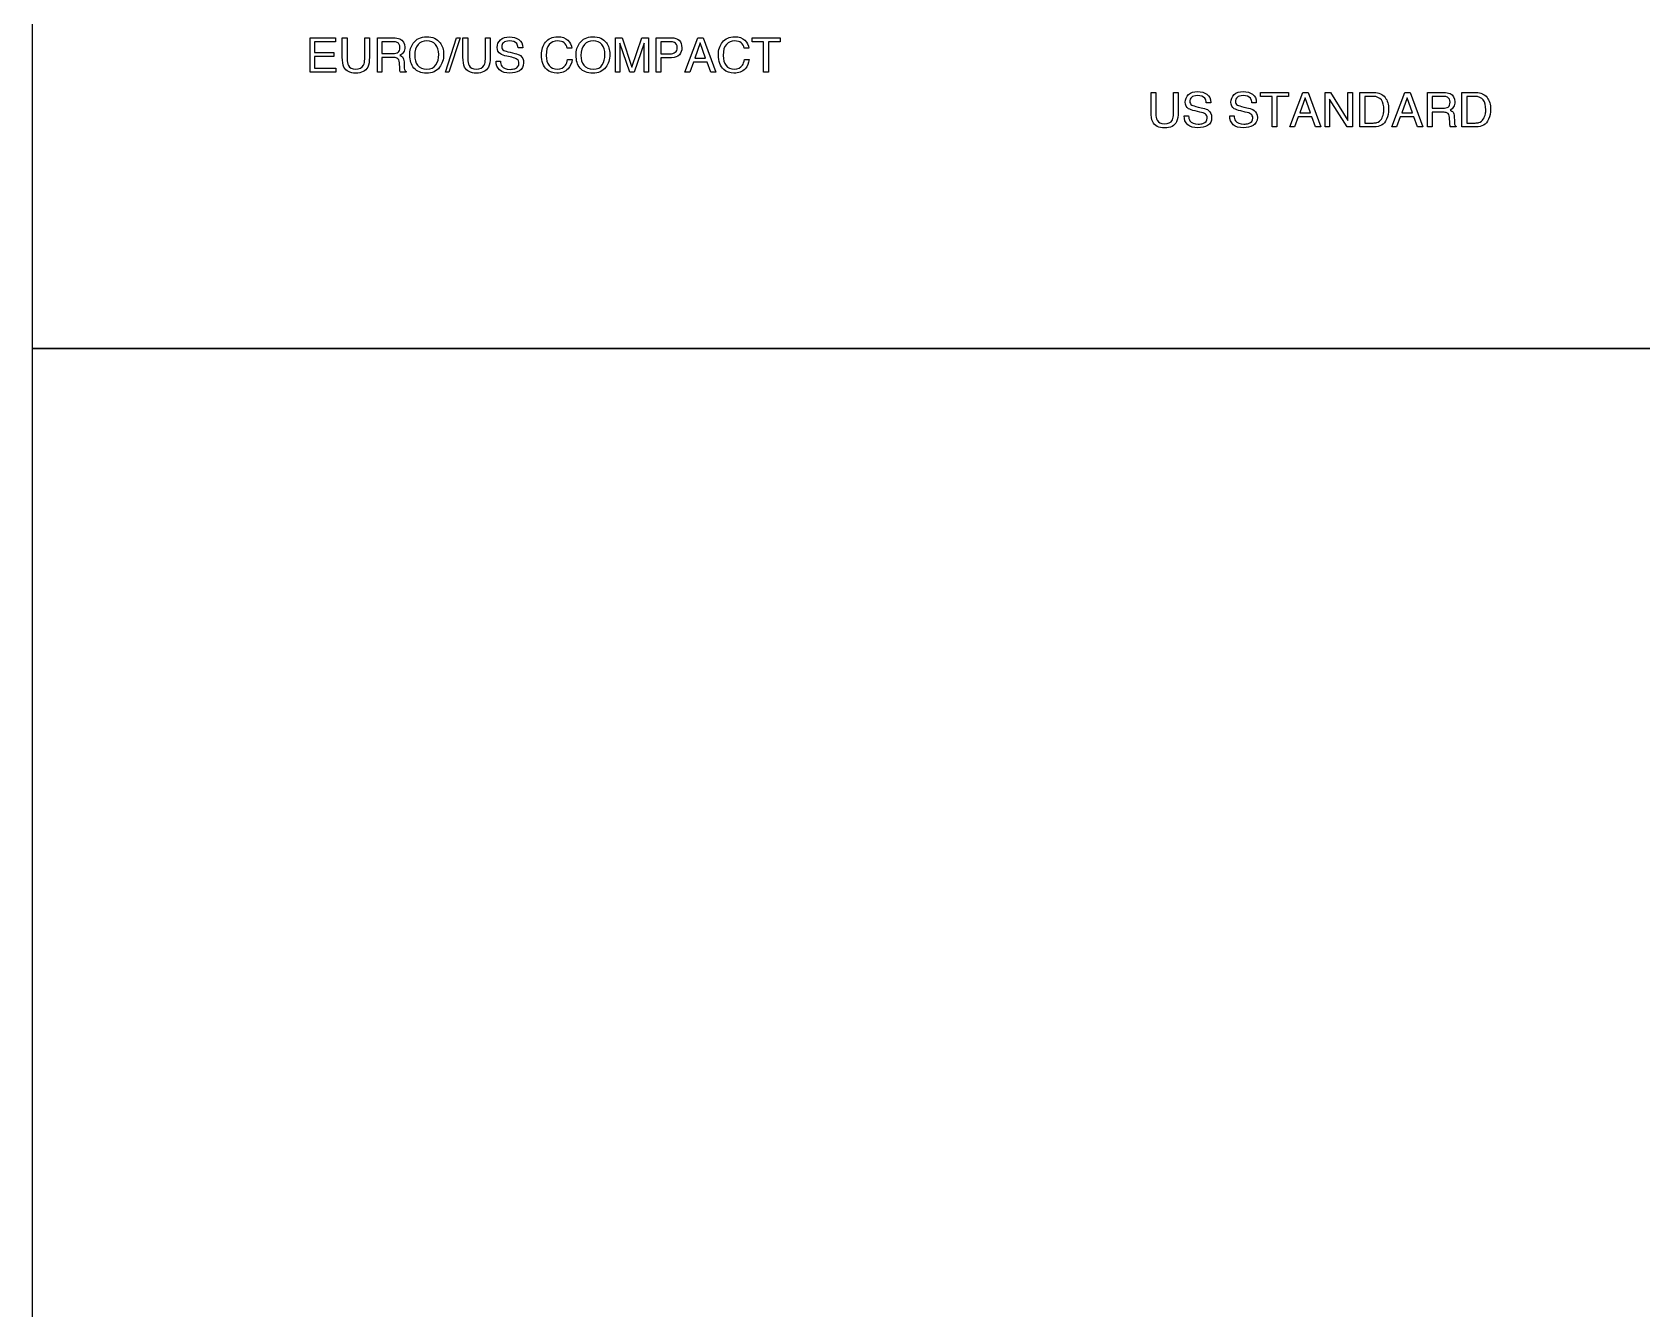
# Model space of a CAD drawing. Header units: millimetres. Extents: x 0 to 183, y -1 to 139.
# Drawn here: x 0.18 to 7.3, y 26.34 to 31.98 of the extents above; entities that cross this region are included whole.
import ezdxf

# ---------------------------------------------------------------- set-up
doc = ezdxf.new("R2010")
doc.units = ezdxf.units.MM
doc.layers.add('N-TEXT', color=7, linetype='Continuous', true_color=0xcccccc)
doc.layers.add('X-VPRT', color=6, linetype='Continuous', true_color=0xff00ff)

msp = doc.modelspace()

# ---------------------------------------------------------------- linework, layer by layer
at = {"layer": 'N-TEXT'}
for points in [[(1.4125, 31.9542), (1.5245, 31.9542), (1.5245, 31.9358), (1.4327, 31.9358), (1.4327, 31.889), (1.5172, 31.889), (1.5172, 31.8716), (1.4327, 31.8716), (1.4327, 31.8192), (1.5264, 31.8192), (1.5264, 31.8018), (1.4125, 31.8018)], [(2.0598, 31.9542), (2.0754, 31.9542), (2.0267, 31.8018), (2.0111, 31.8018)], [(3.1266, 31.9542), (3.1505, 31.9542), (3.2055, 31.8018), (3.1835, 31.8018), (3.1679, 31.8468), (3.1073, 31.8468), (3.0908, 31.8018), (3.0697, 31.8018)], [(3.4901, 31.9542), (3.4901, 31.9358), (3.4387, 31.9358), (3.4387, 31.8018), (3.4176, 31.8018), (3.4176, 31.9358), (3.3662, 31.9358), (3.3662, 31.9542)], [(3.1606, 31.8642), (3.1376, 31.9312), (3.1128, 31.8642)], [(5.7376, 31.7124), (5.7376, 31.6941), (5.6862, 31.6941), (5.6862, 31.56), (5.6651, 31.56), (5.6651, 31.6941), (5.6136, 31.6941), (5.6136, 31.7124)], [(5.8009, 31.7124), (5.8248, 31.7124), (5.8799, 31.56), (5.8569, 31.56), (5.8413, 31.605), (5.7807, 31.605), (5.7642, 31.56), (5.7431, 31.56)], [(5.8349, 31.6224), (5.8119, 31.6895), (5.7872, 31.6224)], [(5.8992, 31.7124), (5.923, 31.7124), (6.0001, 31.5885), (6.0001, 31.7124), (6.0203, 31.7124), (6.0203, 31.56), (5.9974, 31.56), (5.9184, 31.683), (5.9184, 31.56), (5.8992, 31.56)], [(6.2517, 31.7124), (6.2747, 31.7124), (6.3307, 31.56), (6.3077, 31.56), (6.2921, 31.605), (6.2315, 31.605), (6.215, 31.56), (6.1939, 31.56)], [(6.2857, 31.6224), (6.2627, 31.6895), (6.2379, 31.6224)]]:
    msp.add_lwpolyline(points, close=True, dxfattribs=at)
for points in [[(1.5548, 31.8688), (1.5548, 31.9542), (1.576, 31.9542)], [(1.576, 31.9542), (1.576, 31.8596)], [(1.654, 31.8596), (1.654, 31.9542), (1.6751, 31.9542), (1.6751, 31.8688)], [(1.71, 31.9542), (1.7807, 31.9542)], [(1.7779, 31.867), (1.7302, 31.867), (1.7302, 31.8018), (1.71, 31.8018), (1.71, 31.9542)], [(2.0882, 31.8688), (2.0882, 31.9542), (2.1094, 31.9542)], [(2.1094, 31.9542), (2.1094, 31.8596)], [(2.1874, 31.8596), (2.1874, 31.9542), (2.2085, 31.9542), (2.2085, 31.8688)], [(2.7621, 31.9542), (2.7915, 31.9542), (2.8356, 31.8247), (2.8787, 31.9542), (2.9081, 31.9542), (2.9081, 31.8018), (2.8888, 31.8018), (2.8888, 31.8918)], [(2.7814, 31.8918), (2.7814, 31.8018), (2.7621, 31.8018), (2.7621, 31.9542)], [(2.9421, 31.9542), (3.0109, 31.9542)], [(3.0109, 31.8661), (2.9632, 31.8661), (2.9632, 31.8018), (2.9421, 31.8018), (2.9421, 31.9542)], [(1.7807, 31.9367), (1.7302, 31.9367), (1.7302, 31.8844), (1.7789, 31.8844)], [(2.2966, 31.8899), (2.3178, 31.8853)], [(2.3526, 31.9092), (2.3325, 31.9092)], [(2.5693, 31.9083), (2.5491, 31.9083)], [(2.8888, 31.9303), (2.8457, 31.8018), (2.8255, 31.8018), (2.7814, 31.9303), (2.7814, 31.9257)], [(3.0036, 31.9367), (2.9632, 31.9367), (2.9632, 31.8835), (3.0036, 31.8835)], [(3.3524, 31.9083), (3.3322, 31.9083)], [(1.8091, 31.8183), (1.8073, 31.844)], [(1.8367, 31.8045), (1.8367, 31.8018), (1.8119, 31.8018)], [(1.8284, 31.8477), (1.8284, 31.8275)], [(2.2351, 31.8504), (2.2544, 31.8504)], [(2.304, 31.8679), (2.2829, 31.8725)], [(2.551, 31.8578), (2.5711, 31.8578)], [(3.3331, 31.8578), (3.3533, 31.8578)], [(5.1298, 31.627), (5.1298, 31.7124), (5.1509, 31.7124)], [(5.1509, 31.7124), (5.1509, 31.6179)], [(5.229, 31.6179), (5.229, 31.7124), (5.2501, 31.7124), (5.2501, 31.627)], [(5.3942, 31.6674), (5.374, 31.6674)], [(5.5953, 31.6674), (5.576, 31.6674)], [(6.0534, 31.7124), (6.1158, 31.7124)], [(6.1158, 31.56), (6.0534, 31.56), (6.0534, 31.7124)], [(6.1112, 31.695), (6.0745, 31.695), (6.0745, 31.5775), (6.1112, 31.5775)], [(6.3518, 31.7124), (6.4225, 31.7124)], [(6.4197, 31.6252), (6.3729, 31.6252), (6.3729, 31.56), (6.3518, 31.56), (6.3518, 31.7124)], [(6.4234, 31.695), (6.3729, 31.695), (6.3729, 31.6426), (6.4206, 31.6426)], [(6.5042, 31.7124), (6.5666, 31.7124)], [(6.5657, 31.56), (6.5042, 31.56), (6.5042, 31.7124)], [(6.562, 31.695), (6.5253, 31.695), (6.5253, 31.5775), (6.562, 31.5775)], [(5.2767, 31.6087), (5.296, 31.6087)], [(5.3456, 31.6261), (5.3244, 31.6307)], [(5.3382, 31.6481), (5.3593, 31.6436)], [(5.4778, 31.6087), (5.497, 31.6087)], [(5.5466, 31.6261), (5.5264, 31.6307)], [(5.5402, 31.6481), (5.5613, 31.6436)], [(6.4509, 31.5765), (6.4491, 31.6022)], [(6.4702, 31.6059), (6.4711, 31.5857)], [(6.4785, 31.5628), (6.4785, 31.56), (6.4537, 31.56)]]:
    msp.add_lwpolyline(points, dxfattribs=at)
for points in [[(1.7807, 31.9542), (1.7926, 31.9542), (1.8018, 31.9524), (1.8091, 31.9496)], [(1.8091, 31.9496), (1.8238, 31.9432), (1.8312, 31.9303), (1.8312, 31.9129)], [(1.8688, 31.9303), (1.8817, 31.9487), (1.9019, 31.9588), (1.9276, 31.9588)], [(1.9276, 31.9588), (1.9542, 31.9588), (1.9744, 31.9496), (1.9873, 31.9322)], [(2.2544, 31.945), (2.2636, 31.9542), (2.2774, 31.9579), (2.2948, 31.9579)], [(2.2948, 31.9579), (2.3104, 31.9579), (2.3242, 31.9542), (2.3352, 31.9468)], [(2.3352, 31.9468), (2.3462, 31.9386), (2.3526, 31.9266), (2.3526, 31.9092)], [(2.4536, 31.9349), (2.4665, 31.9505), (2.4839, 31.9588), (2.5069, 31.9588)], [(2.5069, 31.9588), (2.5262, 31.9588), (2.5409, 31.9533), (2.5519, 31.9432)], [(2.6042, 31.9303), (2.6171, 31.9487), (2.6363, 31.9588), (2.662, 31.9588)], [(2.662, 31.9588), (2.6896, 31.9588), (2.7098, 31.9496), (2.7226, 31.9322)], [(3.0109, 31.9542), (3.0247, 31.9542), (3.0357, 31.9505), (3.044, 31.9432)], [(3.2358, 31.9349), (3.2487, 31.9505), (3.2661, 31.9588), (3.2891, 31.9588)], [(3.2891, 31.9588), (3.3084, 31.9588), (3.324, 31.9533), (3.3341, 31.9432)], [(1.7789, 31.8844), (1.788, 31.8844), (1.7963, 31.8863), (1.8018, 31.8899)], [(1.7981, 31.9331), (1.7935, 31.9358), (1.788, 31.9367), (1.7807, 31.9367)], [(1.8101, 31.911), (1.8101, 31.9221), (1.8064, 31.9294), (1.7981, 31.9331)], [(1.8018, 31.8899), (1.8073, 31.8936), (1.8101, 31.9009), (1.8101, 31.911)], [(1.8257, 31.8908), (1.822, 31.8844), (1.8165, 31.8798), (1.8091, 31.8762)], [(1.8091, 31.8762), (1.8156, 31.8743), (1.8202, 31.8706), (1.8229, 31.867)], [(1.8312, 31.9129), (1.8312, 31.9037), (1.8293, 31.8964), (1.8257, 31.8908)], [(1.8532, 31.8771), (1.8532, 31.8982), (1.8587, 31.9156), (1.8688, 31.9303)], [(1.8716, 31.8202), (1.8596, 31.8348), (1.8532, 31.8541), (1.8532, 31.8771)], [(1.8899, 31.9239), (1.8798, 31.9129), (1.8753, 31.8973), (1.8753, 31.8762)], [(1.8753, 31.8762), (1.8753, 31.8587), (1.8789, 31.844), (1.8881, 31.833)], [(1.9285, 31.9404), (1.9129, 31.9404), (1.9, 31.9349), (1.8899, 31.9239)], [(1.9671, 31.9239), (1.9579, 31.9349), (1.945, 31.9404), (1.9285, 31.9404)], [(1.9817, 31.8798), (1.9817, 31.8982), (1.9762, 31.9129), (1.9671, 31.9239)], [(1.9689, 31.8348), (1.9772, 31.8477), (1.9817, 31.8633), (1.9817, 31.8798)], [(2.0029, 31.8807), (2.0029, 31.8578), (1.9964, 31.8385), (1.9854, 31.8238)], [(1.9873, 31.9322), (1.9974, 31.9193), (2.0029, 31.9019), (2.0029, 31.8807)], [(2.2397, 31.911), (2.2397, 31.9248), (2.2443, 31.9358), (2.2544, 31.945)], [(2.2544, 31.8826), (2.2443, 31.889), (2.2397, 31.8982), (2.2397, 31.911)], [(2.2829, 31.8725), (2.27, 31.8752), (2.2599, 31.8789), (2.2544, 31.8826)], [(2.2673, 31.9322), (2.2618, 31.9276), (2.2599, 31.9211), (2.2599, 31.9147)], [(2.2599, 31.9147), (2.2599, 31.9074), (2.2627, 31.9019), (2.2691, 31.8982)], [(2.2939, 31.9404), (2.282, 31.9404), (2.2728, 31.9377), (2.2673, 31.9322)], [(2.2691, 31.8982), (2.2728, 31.8964), (2.282, 31.8936), (2.2966, 31.8899)], [(2.326, 31.9285), (2.3196, 31.9367), (2.3095, 31.9404), (2.2939, 31.9404)], [(2.3178, 31.8853), (2.3288, 31.8826), (2.3361, 31.8798), (2.3425, 31.8752)], [(2.3325, 31.9092), (2.3315, 31.9175), (2.3297, 31.9239), (2.326, 31.9285)], [(2.3425, 31.8752), (2.3517, 31.8679), (2.3563, 31.8578), (2.3563, 31.844)], [(2.4353, 31.8798), (2.4353, 31.9019), (2.4417, 31.9202), (2.4536, 31.9349)], [(2.4591, 31.8137), (2.4435, 31.8275), (2.4353, 31.8495), (2.4353, 31.8798)], [(2.4702, 31.9248), (2.461, 31.9138), (2.4564, 31.8982), (2.4564, 31.8762)], [(2.4564, 31.8762), (2.4564, 31.8578), (2.461, 31.8431), (2.4692, 31.8321)], [(2.5069, 31.9404), (2.4922, 31.9404), (2.4793, 31.9349), (2.4702, 31.9248)], [(2.5353, 31.9322), (2.5289, 31.9377), (2.5197, 31.9404), (2.5069, 31.9404)], [(2.5491, 31.9083), (2.5473, 31.9184), (2.5427, 31.9257), (2.5353, 31.9322)], [(2.5519, 31.9432), (2.5629, 31.9331), (2.5684, 31.9211), (2.5693, 31.9083)], [(2.5886, 31.8771), (2.5886, 31.8982), (2.5932, 31.9156), (2.6042, 31.9303)], [(2.606, 31.8202), (2.5941, 31.8348), (2.5886, 31.8541), (2.5886, 31.8771)], [(2.6253, 31.9239), (2.6152, 31.9129), (2.6097, 31.8973), (2.6097, 31.8762)], [(2.6097, 31.8762), (2.6097, 31.8587), (2.6143, 31.844), (2.6226, 31.833)], [(2.6639, 31.9404), (2.6483, 31.9404), (2.6345, 31.9349), (2.6253, 31.9239)], [(2.7024, 31.9239), (2.6933, 31.9349), (2.6804, 31.9404), (2.6639, 31.9404)], [(2.7162, 31.8798), (2.7162, 31.8982), (2.7116, 31.9129), (2.7024, 31.9239)], [(2.7043, 31.8348), (2.7125, 31.8477), (2.7162, 31.8633), (2.7162, 31.8798)], [(2.7373, 31.8807), (2.7373, 31.8578), (2.7318, 31.8385), (2.7199, 31.8238)], [(2.7226, 31.9322), (2.7327, 31.9193), (2.7373, 31.9019), (2.7373, 31.8807)], [(2.7814, 31.9257), (2.7814, 31.9221), (2.7814, 31.9166), (2.7814, 31.9083)], [(2.7814, 31.9083), (2.7814, 31.9009), (2.7814, 31.8954), (2.7814, 31.8918)], [(2.8888, 31.9074), (2.8888, 31.9147), (2.8888, 31.9221), (2.8888, 31.9303)], [(2.8888, 31.8918), (2.8888, 31.8945), (2.8888, 31.9), (2.8888, 31.9074)], [(3.0228, 31.9331), (3.0183, 31.9358), (3.0118, 31.9367), (3.0036, 31.9367)], [(3.0036, 31.8835), (3.0137, 31.8835), (3.021, 31.8853), (3.0265, 31.8899)], [(3.0449, 31.8789), (3.0375, 31.8706), (3.0265, 31.8661), (3.0109, 31.8661)], [(3.0357, 31.9101), (3.0357, 31.9221), (3.0311, 31.9294), (3.0228, 31.9331)], [(3.0265, 31.8899), (3.032, 31.8936), (3.0357, 31.9), (3.0357, 31.9101)], [(3.044, 31.9432), (3.0522, 31.9349), (3.0559, 31.9248), (3.0559, 31.9101)], [(3.0559, 31.9101), (3.0559, 31.8982), (3.0522, 31.8881), (3.0449, 31.8789)], [(3.2175, 31.8798), (3.2175, 31.9019), (3.2239, 31.9202), (3.2358, 31.9349)], [(3.2413, 31.8137), (3.2257, 31.8275), (3.2175, 31.8495), (3.2175, 31.8798)], [(3.2533, 31.9248), (3.2432, 31.9138), (3.2386, 31.8982), (3.2386, 31.8762)], [(3.2386, 31.8762), (3.2386, 31.8578), (3.2432, 31.8431), (3.2514, 31.8321)], [(3.2891, 31.9404), (3.2744, 31.9404), (3.2625, 31.9349), (3.2533, 31.9248)], [(3.3185, 31.9322), (3.3111, 31.9377), (3.3019, 31.9404), (3.2891, 31.9404)], [(3.3322, 31.9083), (3.3295, 31.9184), (3.3249, 31.9257), (3.3185, 31.9322)], [(3.3341, 31.9432), (3.3451, 31.9331), (3.3506, 31.9211), (3.3524, 31.9083)], [(1.5622, 31.8247), (1.5576, 31.8348), (1.5548, 31.8495), (1.5548, 31.8688)], [(1.6145, 31.7981), (1.5888, 31.7981), (1.5714, 31.8064), (1.5622, 31.8247)], [(1.576, 31.8596), (1.576, 31.8486), (1.5778, 31.8394), (1.5824, 31.8321)], [(1.5824, 31.8321), (1.5879, 31.8211), (1.5989, 31.8156), (1.6136, 31.8156)], [(1.6136, 31.8156), (1.631, 31.8156), (1.643, 31.8211), (1.6494, 31.833)], [(1.6678, 31.8247), (1.6586, 31.8064), (1.6411, 31.7981), (1.6145, 31.7981)], [(1.6494, 31.833), (1.6522, 31.8404), (1.654, 31.8486), (1.654, 31.8596)], [(1.6751, 31.8688), (1.6751, 31.8495), (1.6724, 31.8348), (1.6678, 31.8247)], [(1.7963, 31.8642), (1.7926, 31.8661), (1.7862, 31.867), (1.7779, 31.867)], [(1.8073, 31.844), (1.8073, 31.8541), (1.8036, 31.8605), (1.7963, 31.8642)], [(1.8101, 31.8064), (1.8091, 31.8082), (1.8091, 31.8128), (1.8091, 31.8183)], [(1.8119, 31.8018), (1.811, 31.8027), (1.8101, 31.8045), (1.8101, 31.8064)], [(1.8229, 31.867), (1.8257, 31.8633), (1.8275, 31.8569), (1.8284, 31.8477)], [(1.8284, 31.8275), (1.8293, 31.8211), (1.8293, 31.8174), (1.8303, 31.8137)], [(1.8303, 31.8137), (1.8312, 31.8091), (1.8339, 31.8064), (1.8367, 31.8045)], [(1.9267, 31.7981), (1.9037, 31.7981), (1.8853, 31.8045), (1.8716, 31.8202)], [(1.8881, 31.833), (1.8964, 31.8211), (1.9101, 31.8156), (1.9294, 31.8156)], [(1.9854, 31.8238), (1.9716, 31.8055), (1.9524, 31.7981), (1.9267, 31.7981)], [(1.9294, 31.8156), (1.9478, 31.8156), (1.9606, 31.822), (1.9689, 31.8348)], [(2.0956, 31.8247), (2.091, 31.8348), (2.0882, 31.8495), (2.0882, 31.8688)], [(2.1479, 31.7981), (2.1222, 31.7981), (2.1048, 31.8064), (2.0956, 31.8247)], [(2.1094, 31.8596), (2.1094, 31.8486), (2.1112, 31.8394), (2.1158, 31.8321)], [(2.1158, 31.8321), (2.1213, 31.8211), (2.1323, 31.8156), (2.147, 31.8156)], [(2.147, 31.8156), (2.1644, 31.8156), (2.1764, 31.8211), (2.1828, 31.833)], [(2.2012, 31.8247), (2.192, 31.8064), (2.1745, 31.7981), (2.1479, 31.7981)], [(2.1828, 31.833), (2.1856, 31.8404), (2.1874, 31.8486), (2.1874, 31.8596)], [(2.2085, 31.8688), (2.2085, 31.8495), (2.2058, 31.8348), (2.2012, 31.8247)], [(2.2507, 31.8119), (2.2397, 31.8211), (2.2342, 31.8339), (2.2351, 31.8504)], [(2.2957, 31.7981), (2.2764, 31.7981), (2.2618, 31.8018), (2.2507, 31.8119)], [(2.2544, 31.8504), (2.2544, 31.8422), (2.2572, 31.8348), (2.2599, 31.8293)], [(2.2599, 31.8293), (2.2673, 31.8192), (2.2792, 31.8146), (2.2966, 31.8146)], [(2.338, 31.8082), (2.326, 31.8018), (2.3113, 31.7981), (2.2957, 31.7981)], [(2.2966, 31.8146), (2.3049, 31.8146), (2.3113, 31.8156), (2.3178, 31.8174)], [(2.3288, 31.8587), (2.3233, 31.8624), (2.315, 31.8651), (2.304, 31.8679)], [(2.3178, 31.8174), (2.3306, 31.822), (2.3361, 31.8293), (2.3361, 31.8413)], [(2.3361, 31.8413), (2.3361, 31.8495), (2.3343, 31.855), (2.3288, 31.8587)], [(2.3563, 31.844), (2.3563, 31.8275), (2.3508, 31.8146), (2.338, 31.8082)], [(2.5041, 31.7981), (2.4867, 31.7981), (2.4711, 31.8027), (2.4591, 31.8137)], [(2.4692, 31.8321), (2.4775, 31.8211), (2.4904, 31.8156), (2.5069, 31.8156)], [(2.5528, 31.8174), (2.5409, 31.8036), (2.5243, 31.7981), (2.5041, 31.7981)], [(2.5069, 31.8156), (2.5216, 31.8156), (2.5335, 31.8211), (2.5418, 31.833)], [(2.5418, 31.833), (2.5454, 31.8394), (2.5491, 31.8477), (2.551, 31.8578)], [(2.5711, 31.8578), (2.5693, 31.8413), (2.5638, 31.8284), (2.5528, 31.8174)], [(2.662, 31.7981), (2.6382, 31.7981), (2.6198, 31.8045), (2.606, 31.8202)], [(2.6226, 31.833), (2.6317, 31.8211), (2.6455, 31.8156), (2.6648, 31.8156)], [(2.7199, 31.8238), (2.707, 31.8055), (2.6868, 31.7981), (2.662, 31.7981)], [(2.6648, 31.8156), (2.6832, 31.8156), (2.696, 31.822), (2.7043, 31.8348)], [(3.2863, 31.7981), (3.2689, 31.7981), (3.2533, 31.8027), (3.2413, 31.8137)], [(3.2514, 31.8321), (3.2597, 31.8211), (3.2726, 31.8156), (3.2891, 31.8156)], [(3.3359, 31.8174), (3.3231, 31.8036), (3.3074, 31.7981), (3.2863, 31.7981)], [(3.2891, 31.8156), (3.3038, 31.8156), (3.3157, 31.8211), (3.324, 31.833)], [(3.324, 31.833), (3.3276, 31.8394), (3.3313, 31.8477), (3.3331, 31.8578)], [(3.3533, 31.8578), (3.3515, 31.8413), (3.346, 31.8284), (3.3359, 31.8174)], [(5.2813, 31.6693), (5.2813, 31.683), (5.2859, 31.6941), (5.296, 31.7032)], [(5.296, 31.6408), (5.2859, 31.6472), (5.2813, 31.6564), (5.2813, 31.6693)], [(5.296, 31.7032), (5.3052, 31.7124), (5.3189, 31.7161), (5.3364, 31.7161)], [(5.3088, 31.6904), (5.3033, 31.6858), (5.3015, 31.6794), (5.3015, 31.6729)], [(5.3015, 31.6729), (5.3015, 31.6656), (5.3043, 31.6601), (5.3107, 31.6564)], [(5.3355, 31.6986), (5.3235, 31.6986), (5.3143, 31.6959), (5.3088, 31.6904)], [(5.3676, 31.6867), (5.3612, 31.695), (5.3511, 31.6986), (5.3355, 31.6986)], [(5.3364, 31.7161), (5.352, 31.7161), (5.3658, 31.7124), (5.3768, 31.7051)], [(5.374, 31.6674), (5.3731, 31.6757), (5.3713, 31.6821), (5.3676, 31.6867)], [(5.3768, 31.7051), (5.3878, 31.6968), (5.3942, 31.6849), (5.3942, 31.6674)], [(5.4833, 31.6693), (5.4833, 31.683), (5.4879, 31.6941), (5.497, 31.7032)], [(5.498, 31.6408), (5.4879, 31.6472), (5.4833, 31.6564), (5.4833, 31.6693)], [(5.497, 31.7032), (5.5071, 31.7124), (5.52, 31.7161), (5.5374, 31.7161)], [(5.5108, 31.6904), (5.5053, 31.6858), (5.5026, 31.6794), (5.5026, 31.6729)], [(5.5026, 31.6729), (5.5026, 31.6656), (5.5062, 31.6601), (5.5117, 31.6564)], [(5.5374, 31.6986), (5.5246, 31.6986), (5.5163, 31.6959), (5.5108, 31.6904)], [(5.5374, 31.7161), (5.554, 31.7161), (5.5677, 31.7124), (5.5788, 31.7051)], [(5.5696, 31.6867), (5.5631, 31.695), (5.5521, 31.6986), (5.5374, 31.6986)], [(5.576, 31.6674), (5.5751, 31.6757), (5.5723, 31.6821), (5.5696, 31.6867)], [(5.5788, 31.7051), (5.5898, 31.6968), (5.5953, 31.6849), (5.5953, 31.6674)], [(6.148, 31.6794), (6.1406, 31.6895), (6.1278, 31.695), (6.1112, 31.695)], [(6.1158, 31.7124), (6.1369, 31.7124), (6.1535, 31.7051), (6.1645, 31.6904)], [(6.159, 31.6353), (6.159, 31.6537), (6.1553, 31.6683), (6.148, 31.6794)], [(6.1645, 31.6904), (6.1755, 31.6766), (6.1801, 31.6592), (6.1801, 31.638)], [(6.4225, 31.7124), (6.4344, 31.7124), (6.4436, 31.7106), (6.4518, 31.7078)], [(6.4399, 31.6913), (6.4362, 31.6941), (6.4298, 31.695), (6.4234, 31.695)], [(6.4518, 31.6693), (6.4518, 31.6803), (6.4482, 31.6876), (6.4399, 31.6913)], [(6.4436, 31.6481), (6.4491, 31.6518), (6.4518, 31.6592), (6.4518, 31.6693)], [(6.4518, 31.7078), (6.4656, 31.7014), (6.473, 31.6885), (6.473, 31.6711)], [(6.473, 31.6711), (6.473, 31.6619), (6.4711, 31.6546), (6.4674, 31.6491)], [(6.5987, 31.6794), (6.5905, 31.6895), (6.5785, 31.695), (6.562, 31.695)], [(6.5666, 31.7124), (6.5877, 31.7124), (6.6033, 31.7051), (6.6153, 31.6904)], [(6.6097, 31.6353), (6.6097, 31.6537), (6.6061, 31.6683), (6.5987, 31.6794)], [(6.6153, 31.6904), (6.6254, 31.6766), (6.6309, 31.6592), (6.6309, 31.638)], [(5.1372, 31.583), (5.1326, 31.5931), (5.1298, 31.6078), (5.1298, 31.627)], [(5.1509, 31.6179), (5.1509, 31.6068), (5.1528, 31.5977), (5.1574, 31.5903)], [(5.1574, 31.5903), (5.1629, 31.5793), (5.1739, 31.5738), (5.1886, 31.5738)], [(5.1886, 31.5738), (5.206, 31.5738), (5.218, 31.5793), (5.2244, 31.5912)], [(5.2244, 31.5912), (5.2271, 31.5986), (5.229, 31.6068), (5.229, 31.6179)], [(5.2501, 31.627), (5.2501, 31.6078), (5.2473, 31.5931), (5.2427, 31.583)], [(5.2923, 31.5701), (5.2813, 31.5793), (5.2758, 31.5921), (5.2767, 31.6087)], [(5.3244, 31.6307), (5.3116, 31.6335), (5.3015, 31.6371), (5.296, 31.6408)], [(5.296, 31.6087), (5.296, 31.6004), (5.2987, 31.5931), (5.3015, 31.5876)], [(5.3107, 31.6564), (5.3143, 31.6546), (5.3235, 31.6518), (5.3382, 31.6481)], [(5.3704, 31.6169), (5.3648, 31.6206), (5.3566, 31.6234), (5.3456, 31.6261)], [(5.3593, 31.6436), (5.3704, 31.6408), (5.3777, 31.638), (5.3841, 31.6335)], [(5.3593, 31.5756), (5.3722, 31.5802), (5.3777, 31.5876), (5.3777, 31.5995)], [(5.3777, 31.5995), (5.3777, 31.6078), (5.3759, 31.6133), (5.3704, 31.6169)], [(5.3979, 31.6022), (5.3979, 31.5857), (5.3924, 31.5729), (5.3795, 31.5664)], [(5.3841, 31.6335), (5.3933, 31.6261), (5.3979, 31.616), (5.3979, 31.6022)], [(5.4934, 31.5701), (5.4833, 31.5793), (5.4778, 31.5921), (5.4778, 31.6087)], [(5.497, 31.6087), (5.498, 31.6004), (5.4998, 31.5931), (5.5035, 31.5876)], [(5.5264, 31.6307), (5.5127, 31.6335), (5.5035, 31.6371), (5.498, 31.6408)], [(5.5117, 31.6564), (5.5163, 31.6546), (5.5255, 31.6518), (5.5402, 31.6481)], [(5.5714, 31.6169), (5.5668, 31.6206), (5.5586, 31.6234), (5.5466, 31.6261)], [(5.5613, 31.6436), (5.5714, 31.6408), (5.5797, 31.638), (5.5852, 31.6335)], [(5.5613, 31.5756), (5.5732, 31.5802), (5.5797, 31.5876), (5.5797, 31.5995)], [(5.5797, 31.5995), (5.5797, 31.6078), (5.5769, 31.6133), (5.5714, 31.6169)], [(5.5999, 31.6022), (5.5999, 31.5857), (5.5934, 31.5729), (5.5815, 31.5664)], [(5.5852, 31.6335), (5.5953, 31.6261), (5.5999, 31.616), (5.5999, 31.6022)], [(6.1709, 31.594), (6.1599, 31.571), (6.1415, 31.56), (6.1158, 31.56)], [(6.1287, 31.5793), (6.1369, 31.582), (6.1434, 31.5876), (6.1489, 31.5949)], [(6.1489, 31.5949), (6.1525, 31.6013), (6.1553, 31.6096), (6.1571, 31.6188)], [(6.1571, 31.6188), (6.159, 31.6243), (6.159, 31.6298), (6.159, 31.6353)], [(6.1801, 31.638), (6.1801, 31.6224), (6.1773, 31.6078), (6.1709, 31.594)], [(6.4381, 31.6224), (6.4344, 31.6243), (6.428, 31.6252), (6.4197, 31.6252)], [(6.4206, 31.6426), (6.4298, 31.6426), (6.4381, 31.6445), (6.4436, 31.6481)], [(6.4491, 31.6022), (6.4491, 31.6123), (6.4454, 31.6188), (6.4381, 31.6224)], [(6.4674, 31.6491), (6.4638, 31.6426), (6.4583, 31.638), (6.4518, 31.6344)], [(6.4518, 31.6344), (6.4573, 31.6325), (6.4619, 31.6289), (6.4647, 31.6252)], [(6.4647, 31.6252), (6.4684, 31.6215), (6.4693, 31.6151), (6.4702, 31.6059)], [(6.6217, 31.594), (6.6107, 31.571), (6.5923, 31.56), (6.5657, 31.56)], [(6.5795, 31.5793), (6.5877, 31.582), (6.5941, 31.5876), (6.5987, 31.5949)], [(6.5987, 31.5949), (6.6033, 31.6013), (6.6061, 31.6096), (6.6079, 31.6188)], [(6.6079, 31.6188), (6.6088, 31.6243), (6.6097, 31.6298), (6.6097, 31.6353)], [(6.6309, 31.638), (6.6309, 31.6224), (6.6281, 31.6078), (6.6217, 31.594)], [(5.1895, 31.5563), (5.1638, 31.5563), (5.1463, 31.5646), (5.1372, 31.583)], [(5.2427, 31.583), (5.2336, 31.5646), (5.2161, 31.5563), (5.1895, 31.5563)], [(5.3364, 31.5563), (5.318, 31.5563), (5.3033, 31.56), (5.2923, 31.5701)], [(5.3015, 31.5876), (5.3088, 31.5775), (5.3208, 31.5729), (5.3382, 31.5729)], [(5.3795, 31.5664), (5.3676, 31.56), (5.3529, 31.5563), (5.3364, 31.5563)], [(5.3382, 31.5729), (5.3465, 31.5729), (5.3529, 31.5738), (5.3593, 31.5756)], [(5.5384, 31.5563), (5.5191, 31.5563), (5.5044, 31.56), (5.4934, 31.5701)], [(5.5035, 31.5876), (5.5108, 31.5775), (5.5228, 31.5729), (5.5402, 31.5729)], [(5.5815, 31.5664), (5.5687, 31.56), (5.5549, 31.5563), (5.5384, 31.5563)], [(5.5402, 31.5729), (5.5475, 31.5729), (5.5549, 31.5738), (5.5613, 31.5756)], [(6.1112, 31.5775), (6.1186, 31.5775), (6.1241, 31.5784), (6.1287, 31.5793)], [(6.4518, 31.5646), (6.4509, 31.5664), (6.4509, 31.571), (6.4509, 31.5765)], [(6.4537, 31.56), (6.4528, 31.5609), (6.4518, 31.5628), (6.4518, 31.5646)], [(6.4711, 31.5857), (6.4711, 31.5793), (6.4711, 31.5756), (6.472, 31.5719)], [(6.472, 31.5719), (6.4739, 31.5674), (6.4757, 31.5646), (6.4785, 31.5628)], [(6.562, 31.5775), (6.5694, 31.5775), (6.5749, 31.5784), (6.5795, 31.5793)]]:
    msp.add_open_spline(points, degree=3, dxfattribs=at)
at = {"layer": 'X-VPRT'}
for points in [[(0.1844, 38.3028), (0.1844, 30.5812), (11.7668, 30.5812), (11.7668, 38.3028)], [(0.1844, 30.5812), (0.1844, 0.1012), (30.6644, 0.1012), (30.6644, 30.5812)]]:
    msp.add_lwpolyline(points, close=True, dxfattribs=at)

doc.saveas('drawing.dxf')
